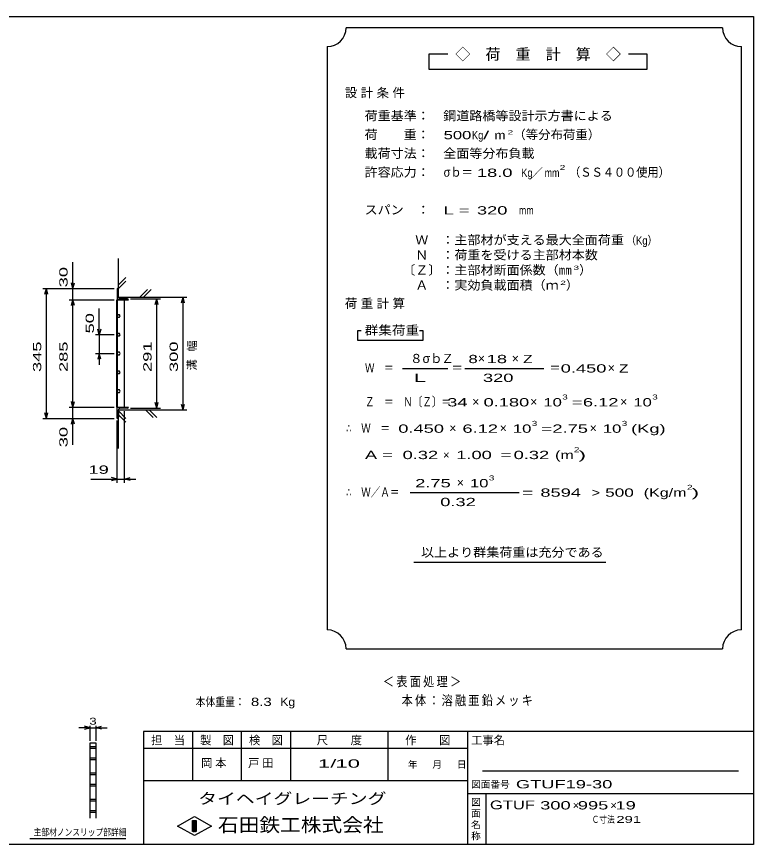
# Model space of a CAD drawing. Units: millimetres on the paper. Extents: x 0 to 355, y 0 to 234.
# Drawn here: x 159.3 to 355.1, y 13.8 to 233.8 of the extents above; entities that cross this region are included whole.
import ezdxf
from ezdxf.enums import TextEntityAlignment as Align

# ---------------------------------------------------------------- set-up
doc = ezdxf.new("R2010")
doc.units = ezdxf.units.MM
for name, color, linetype, lineweight in [('0_2', 150, 'Continuous', 25), ('16', 3, 'Continuous', 25), ('22', 4, 'Continuous', 25), ('24', 2, 'Continuous', 25), ('32', 4, 'Continuous', 25)]:
    doc.layers.add(name, color=color, linetype=linetype, lineweight=lineweight)
doc.styles.add('ベクトル', font='')
doc.styles.get('ベクトル').set_extended_font_data('ベクトル')

msp = doc.modelspace()

# ---------------------------------------------------------------- linework, layer by layer
at = {"layer": '0_2'}
for p, q in [((9.1, 233.85), (355.1, 233.85)), ((355.1, 233.85), (355.1, 13.85)), ((355.1, 43.85), (193.1, 43.85)), ((193.1, 43.85), (193.1, 13.85)), ((206.1, 43.85), (206.1, 30.85)), ((219.1, 30.85), (219.1, 43.85)), ((232.1, 43.85), (232.1, 30.85)), ((258.1, 30.85), (258.1, 43.85)), ((279.1, 43.85), (279.1, 13.85)), ((279.1, 39.35), (193.1, 39.35)), ((351.1, 33.35), (283.1, 33.35)), ((193.1, 30.85), (279.1, 30.85)), ((279.1, 27.35), (355.1, 27.35)), ((284.1, 13.85), (284.1, 27.35)), ((202.1, 18.75), (206.6, 21.25)), ((206.1, 20.25), (207.1, 20.25)), ((206.1, 17.25), (206.1, 20.25)), ((206.1, 20.25), (206.3, 20.25)), ((206.3, 20.25), (206.3, 17.25)), ((206.5, 17.25), (206.5, 20.25)), ((206.5, 20.25), (206.7, 20.25)), ((206.6, 21.25), (211.1, 18.75)), ((206.7, 20.25), (206.7, 17.25)), ((206.9, 17.25), (206.9, 20.25)), ((206.9, 20.25), (207.1, 20.25)), ((207.1, 20.25), (207.1, 17.25)), ((207.1, 20.25), (207.1, 17.25)), ((206.6, 16.25), (202.1, 18.75)), ((211.1, 18.75), (206.6, 16.25)), ((207.1, 17.25), (206.1, 17.25)), ((206.3, 17.25), (206.5, 17.25)), ((206.7, 17.25), (206.9, 17.25)), ((355.1, 13.85), (9.1, 13.85))]:
    msp.add_line(p, q, dxfattribs=at)
at = {"layer": '16'}
for p, q in [((186.1, 161.55), (186.1, 158.55)), ((186.4, 159.35), (186.4, 161.25)), ((186.03, 130.05), (186.03, 158.55)), ((186.03, 158.55), (186.1, 158.55)), ((186.1, 158.55), (189.1, 158.55)), ((186.1, 158.55), (186.1, 130.05)), ((188, 158.55), (186.1, 158.55)), ((188.8, 158.85), (186.9, 158.85)), ((188, 130.05), (188, 158.55)), ((186.285, 154.624), (186.1, 154.298)), ((186.1, 154.298), (186.29, 153.974)), ((186.66, 154.626), (186.285, 154.624)), ((186.85, 154.3), (186.66, 154.626)), ((186.665, 153.976), (186.85, 154.302)), ((186.29, 153.974), (186.665, 153.976)), ((186.285, 149.624), (186.1, 149.298)), ((186.66, 149.626), (186.285, 149.624)), ((186.85, 149.3), (186.66, 149.626)), ((186.1, 149.298), (186.29, 148.974)), ((186.29, 148.974), (186.665, 148.976)), ((186.665, 148.976), (186.85, 149.302)), ((186.285, 144.624), (186.1, 144.298)), ((186.1, 144.298), (186.29, 143.974)), ((186.66, 144.626), (186.285, 144.624)), ((186.29, 143.974), (186.665, 143.976)), ((186.85, 144.3), (186.66, 144.626)), ((186.665, 143.976), (186.85, 144.302)), ((186.285, 139.624), (186.1, 139.298)), ((186.1, 139.298), (186.29, 138.974)), ((186.66, 139.626), (186.285, 139.624)), ((186.29, 138.974), (186.665, 138.976)), ((186.85, 139.3), (186.66, 139.626)), ((186.665, 138.976), (186.85, 139.302)), ((186.285, 134.624), (186.1, 134.298)), ((186.1, 134.298), (186.29, 133.974)), ((186.66, 134.626), (186.285, 134.624)), ((186.85, 134.3), (186.66, 134.626)), ((186.665, 133.976), (186.85, 134.302)), ((186.29, 133.974), (186.665, 133.976)), ((186.1, 130.05), (186.03, 130.05)), ((186.1, 130.05), (189.1, 130.05)), ((186.1, 127.05), (186.1, 130.05)), ((186.1, 130.05), (188, 130.05)), ((186.4, 129.25), (186.4, 127.35)), ((188.8, 129.75), (186.9, 129.75))]:
    msp.add_line(p, q, dxfattribs=at)
for centre, radius, start, end in [((186.1, 161.25), 0.3, 0, 90), ((186.9, 159.35), 0.5, 180, 270), ((188.8, 158.55), 0.3, 0, 90), ((188.8, 130.05), 0.3, 270, 0), ((186.9, 129.25), 0.5, 90, 180), ((186.1, 127.35), 0.3, 270, 0)]:
    msp.add_arc(centre, radius, start, end, dxfattribs=at)
at = {"layer": '22'}
for p, q in [((186.4, 159.3), (186.4, 169.55)), ((174.3, 161.55), (174.3, 168.55)), ((174.3, 161.55), (173.9, 163.05)), ((174.3, 161.55), (174.7, 163.05)), ((186.4, 162.55), (188.4, 164.55)), ((186.4, 161.55), (188.4, 163.55)), ((166.3, 161.55), (185.3, 161.55)), ((166.9, 160.05), (167.3, 161.55)), ((167.7, 160.05), (167.3, 161.55)), ((167.3, 127.05), (167.3, 161.55)), ((173.3, 161.55), (185.3, 161.55)), ((174.3, 158.55), (174.3, 161.55)), ((192.1, 159.3), (194.1, 161.3)), ((193.1, 159.3), (195.1, 161.3)), ((173.3, 158.55), (185.3, 158.55)), ((173.9, 157.05), (174.3, 158.55)), ((174.7, 157.05), (174.3, 158.55)), ((174.3, 130.05), (174.3, 158.55)), ((186.4, 159.3), (204.6, 159.3)), ((189.6, 158.85), (197.6, 158.85)), ((196.2, 157.35), (196.6, 158.85)), ((197, 157.35), (196.6, 158.85)), ((196.6, 129.75), (196.6, 158.85)), ((203.2, 157.8), (203.6, 159.3)), ((204, 157.8), (203.6, 159.3)), ((203.6, 129.3), (203.6, 159.3)), ((181.3, 149.3), (181.3, 156.3)), ((181.3, 149.3), (180.9, 150.8)), ((181.7, 150.8), (181.3, 149.3)), ((185.3, 149.3), (180.3, 149.3)), ((181.3, 149.3), (181.3, 144.3)), ((180.3, 144.3), (185.3, 144.3)), ((181.3, 144.3), (180.9, 142.8)), ((181.7, 142.8), (181.3, 144.3)), ((181.3, 144.3), (181.3, 141.3)), ((173.3, 130.05), (185.3, 130.05)), ((174.3, 130.05), (173.9, 131.55)), ((174.3, 130.05), (174.7, 131.55)), ((174.3, 127.05), (174.3, 130.05)), ((196.6, 129.75), (196.2, 131.25)), ((196.6, 129.75), (197, 131.25)), ((203.6, 129.3), (203.2, 130.8)), ((203.6, 129.3), (204, 130.8)), ((167.3, 127.05), (166.9, 128.55)), ((167.3, 127.05), (167.7, 128.55)), ((186.4, 129.3), (204.6, 129.3)), ((186.4, 119.05), (186.4, 129.3)), ((188.4, 127.05), (186.4, 129.05)), ((188.4, 126.05), (186.4, 128.05)), ((188, 109.95), (188, 128.95)), ((189.6, 129.75), (197.6, 129.75)), ((195.6, 127.3), (193.6, 129.3)), ((196.6, 127.3), (194.6, 129.3)), ((166.3, 127.05), (185.3, 127.05)), ((173.3, 127.05), (185.3, 127.05)), ((173.9, 125.55), (174.3, 127.05)), ((174.7, 125.55), (174.3, 127.05)), ((174.3, 120.05), (174.3, 127.05)), ((186.1, 109.95), (186.1, 126.55)), ((179.1, 110.95), (186.1, 110.95)), ((186.1, 110.95), (184.6, 111.35)), ((184.6, 110.55), (186.1, 110.95)), ((186.1, 110.95), (188, 110.95)), ((188, 110.95), (189.5, 111.35)), ((189.5, 110.55), (188, 110.95)), ((188, 110.95), (191, 110.95))]:
    msp.add_line(p, q, dxfattribs=at)
at = {"layer": '24', "color": 4}
for p, q in [((346.9, 230.85), (246.9, 230.85)), ((241.9, 225.85), (241.9, 70.85)), ((351.9, 70.85), (351.9, 225.85)), ((273.9, 223.85), (268.9, 223.85)), ((268.9, 223.85), (268.9, 219.85)), ((326.9, 223.85), (321.9, 223.85)), ((326.9, 219.85), (326.9, 223.85)), ((268.9, 219.85), (326.9, 219.85)), ((250.9, 150.35), (249.9, 150.35)), ((249.9, 150.35), (249.9, 147.85)), ((267.4, 150.35), (266.4, 150.35)), ((267.4, 147.85), (267.4, 150.35)), ((249.9, 147.85), (267.4, 147.85)), ((261.9, 140.35), (273.9, 140.35)), ((278.4, 140.35), (299.4, 140.35)), ((263.9, 107.35), (292.9, 107.35)), ((264.9, 88.85), (315.9, 88.85)), ((246.9, 65.85), (346.9, 65.85))]:
    msp.add_line(p, q, dxfattribs=at)
for centre, start, end in [((241.9, 230.85), 270, 0), ((351.9, 230.85), 180, 270), ((241.9, 65.85), 0, 90), ((351.9, 65.85), 90, 180)]:
    msp.add_arc(centre, 5, start, end, dxfattribs=at)
at = {"layer": '32'}
for p, q in [((178.9, 44.85), (175.9, 44.85)), ((178.9, 44.85), (177.4, 45.25)), ((177.4, 44.45), (178.9, 44.85)), ((178.9, 41.35), (178.9, 45.35)), ((178.9, 44.85), (180.4, 44.85)), ((180.4, 45.35), (180.4, 41.35)), ((180.4, 44.85), (181.9, 45.25)), ((181.9, 44.45), (180.4, 44.85)), ((180.4, 44.85), (183.4, 44.85)), ((178.9, 40.85), (180.4, 40.85)), ((178.9, 20.85), (178.9, 40.85)), ((178.9, 39.85), (180.4, 39.85)), ((180.4, 40.85), (180.4, 20.85)), ((180.4, 39.35), (178.9, 39.35)), ((178.9, 36.85), (180.4, 36.85)), ((180.4, 36.35), (178.9, 36.35)), ((178.9, 32.85), (180.4, 32.85)), ((180.4, 32.35), (178.9, 32.35)), ((178.9, 29.85), (180.4, 29.85)), ((180.4, 29.35), (178.9, 29.35)), ((178.9, 25.85), (180.4, 25.85)), ((180.4, 25.35), (178.9, 25.35)), ((178.9, 22.85), (180.4, 22.85)), ((180.4, 22.35), (178.9, 22.35)), ((188.4, 15.35), (162.9, 15.35))]:
    msp.add_line(p, q, dxfattribs=at)

# ---------------------------------------------------------------- texts
at = {"layer": '0_2', "style": 'ベクトル'}
for s, height, p in [('担\u3000当', 2.199, (195.1, 41.55)), ('製\u3000図', 2.199, (208.1, 41.55)), ('検\u3000図', 2.199, (221.1, 41.55)), ('尺\u3000\u3000度', 2.199, (239.1, 41.55)), ('作\u3000\u3000図', 2.199, (262.6, 41.55)), ('工事名', 2.199, (280.1, 41.55)), ('年', 1.833, (263.3, 35.1)), ('月', 1.833, (269.8, 35.1)), ('日', 1.833, (276.3, 35.1)), ('図面番号', 1.833, (280.1, 29.8)), ('図', 1.833, (280.1, 25.1)), ('面', 1.833, (280.1, 22.1)), ('名', 1.833, (280.1, 19.1)), ('称', 1.833, (280.1, 16.1))]:
    msp.add_text(s, height=height, dxfattribs=at).set_placement(p, align=Align.MIDDLE_LEFT)
at = {"layer": '0_2', "color": 222, "style": 'ベクトル'}
for s, height, width, p in [('タイヘイグレーチング', 2.933, 1.25, (207.6, 26.05)), ('石田鉄工株式会社', 3.666, 1.1, (212.85, 19.05))]:
    msp.add_text(s, height=height, dxfattribs=dict(at, width=width)).set_placement(p, align=Align.MIDDLE_LEFT)
at = {"layer": '22', "color": 2, "style": 'ベクトル', "width": 1.65}
for s, p in [(' 30 ', (171.8, 160.55)), (' 50 ', (178.8, 148.3)), (' 345 ', (164.8, 138.05)), (' 285 ', (171.8, 138.05)), (' 291 ', (194.1, 138.05)), (' 300 ', (201.1, 138.05)), (' 30 ', (171.8, 118.05))]:
    msp.add_text(s, height=2.199, rotation=90, dxfattribs=at).set_placement(p, align=Align.MIDDLE_LEFT)
at = {"layer": '22', "color": 2, "style": 'ベクトル'}
for s, height, width, p in [(' 19 ', 2.199, 1.65, (177.1, 113.45)), ('本体重量：', 2.199, 0.85, (206.9, 51.75)), ('  8.3', 2.199, 1.35, (219.4, 51.75)), ('Kg', 2.199, 1.1, (229.4, 51.75)), ('1/', 2.199, 2, (239.4, 35.35)), (' 10 ', 2.199, 2, (242.4, 35.35)), ('GTUF19-30   ', 2.199, 1.65, (292, 29.85)), ('GTUF', 2.346, 1.4, (285.1, 24.35)), (' 300 ', 2.199, 1.65, (297.1, 24.25)), (' 995 ', 2.199, 1.65, (307.1, 24.25)), (' 19 ', 2.199, 1.65, (317.1, 24.25)), ('Ｃ寸法：', 1.833, 0.8, (312.1, 20.5)), (' 291 ', 1.833, 1.6, (317.6, 20.5))]:
    msp.add_text(s, height=height, dxfattribs=dict(at, width=width)).set_placement(p, align=Align.MIDDLE_LEFT)
for p in [(307.1, 24.25), (317.1, 24.25)]:
    msp.add_text('×', height=2.199, dxfattribs=at).set_placement(p, align=Align.MIDDLE_LEFT)
at = {"layer": '22', "color": 2, "insert": (206.1, 139.8), "char_height": 2.199, "attachment_point": 4, "rotation": 90, "style": 'ベクトル'}
msp.add_mtext('\\T1.67;溝幅', dxfattribs=at)
at = {"layer": '22', "color": 2, "attachment_point": 4, "style": 'ベクトル'}
for s, insert, char_height in [('\\T1.2;\\W0.85;＜表面処理＞', (256.65, 57), 2.566), ('\\T1.19;\\W0.85;本体：溶融亜鉛メッキ', (261.65, 52), 2.566), ('\\T1.25;岡本\u3000', (208.35, 35.35), 2.199), ('\\T1.25;戸田\u3000', (220.85, 35.35), 2.199)]:
    msp.add_mtext(s, dxfattribs=dict(at, insert=insert, char_height=char_height))
at = {"layer": '24', "style": 'ベクトル'}
for s, height, p in [('◇\u3000荷\u3000重\u3000計\u3000算\u3000◇', 2.933, (275.9, 223.85)), ('（等分布荷重）', 2.419, (291.3, 202.5)), ('／', 2.199, (296.15, 192.35)), ('）', 2.419, (308.8, 166.5)), ('）', 2.419, (305.3, 162.5)), ('８', 2.419, (263.9, 143)), ('σｂ', 2.419, (267.2, 143)), ('Ｚ', 2.419, (272.2, 143)), ('×', 2.419, (281.9, 143)), ('×', 2.419, (290.9, 143)), ('×', 2.419, (316.4, 140.5)), ('×', 2.419, (280.4, 131.5)), ('×', 2.419, (295.8, 131.5)), ('×', 2.419, (319.7, 131.5)), ('×', 2.419, (274.3, 124.5)), ('×', 2.419, (287.7, 124.5)), ('×', 2.419, (311.6, 124.5)), ('×', 2.199, (272.65, 117.35)), ('×', 2.419, (276.3, 110))]:
    msp.add_text(s, height=height, dxfattribs=at).set_placement(p, align=Align.MIDDLE_LEFT)
for s, height, width, p in [('荷重基準：\u3000', 2.419, 1.05, (251.8, 207.5)), ('鋼道路橋等設計示方書による', 2.419, 1.05, (272.7, 207.5)), ('荷\u3000\u3000重：\u3000', 2.419, 1.05, (251.8, 202.5)), ('500', 2.199, 1.5, (272.8, 202.35)), ('Kg', 2.199, 0.85, (280.3, 202.35)), ('/', 2.199, 2, (283.3, 202.35)), ('m', 2.199, 1.2, (286.3, 202.35)), ('2', 1.1, 1.8, (289.8, 203.1)), ('載荷寸法：\u3000', 2.419, 1.05, (251.8, 197.5)), ('全面等分布負載', 2.419, 1.05, (272.7, 197.5)), ('許容応力：\u3000', 2.419, 1.05, (251.8, 192.5)), ('σｂ＝', 2.419, 0.9, (272.8, 192.5)), ('2', 1.32, 1.5, (303.65, 193.75)), ('（ＳＳ４００使用）', 2.419, 0.9, (306.15, 192.5)), (' 18.0', 2.199, 1.65, (280.3, 192.35)), ('Kg', 2.199, 0.85, (293.4, 192.35)), ('mm', 2.199, 0.8, (299.65, 192.35)), ('スパン\u3000：\u3000', 2.419, 1.05, (251.8, 182.5)), ('L =', 2.199, 1.65, (272.8, 182.35)), (' 320 ', 2.199, 1.65, (280.3, 182.35)), ('mm', 2.199, 0.8, (292.8, 182.35)), ('\u3000Ｗ\u3000：主部材が支える最大全面荷重', 2.419, 1.05, (261.8, 174.5)), ('（Kg）', 2.199, 0.85, (321.3, 174.35)), ('\u3000Ｎ\u3000：荷重を受ける主部材本数', 2.419, 1.05, (261.8, 170.5)), ('〔Ｚ〕：主部材断面係数（㎜', 2.419, 1.05, (261.8, 166.5)), ('3', 1.1, 1.8, (307.3, 167.1)), ('\u3000Ａ\u3000：実効負載面積（ｍ', 2.419, 1.05, (261.8, 162.5)), ('2', 1.1, 1.8, (303.8, 163.1)), ('群集荷重', 2.419, 1.1, (251.8, 150.5)), ('8', 2.199, 1.5, (279.4, 142.85)), (' 18 ', 2.199, 1.65, (282.9, 142.85)), ('Z', 2.199, 1.4, (293.9, 142.85)), ('Ｗ\u3000＝', 2.419, 0.75, (251.9, 140.5)), ('＝', 2.419, 0.9, (274.9, 140.5)), ('＝', 2.419, 0.9, (300.9, 140.5)), ('0.450', 2.199, 1.65, (303.9, 140.35)), ('Z', 2.199, 1.4, (319.4, 140.35)), (' 320 ', 2.199, 1.65, (281.9, 137.85)), ('Ｚ\u3000＝\u3000Ｎ〔Ｚ〕＝', 2.419, 0.75, (251.9, 131.5)), (' 34 ', 2.199, 1.65, (272.4, 131.35)), ('0.180', 2.199, 1.65, (283.4, 131.35)), ('10', 2.199, 1.5, (299.3, 131.35)), ('3', 1.32, 1.5, (304.3, 132.75)), ('6.12', 2.199, 1.65, (309.8, 131.35)), ('10', 2.199, 1.5, (323.2, 131.35)), ('3', 1.32, 1.5, (328.2, 132.75)), ('=', 2.199, 1.7, (306.8, 131.35)), ('∴\u3000Ｗ\u3000＝', 2.419, 0.75, (246.9, 124.5)), (' 0.450', 2.199, 1.65, (259.4, 124.35)), ('6.12', 2.199, 1.65, (277.8, 124.35)), ('10', 2.199, 1.5, (291.2, 124.35)), ('3', 1.32, 1.5, (296.2, 125.75)), ('2.75', 2.199, 1.65, (301.7, 124.35)), ('10', 2.199, 1.5, (315.1, 124.35)), ('3', 1.32, 1.5, (320.1, 125.75)), ('(Kg)', 2.199, 1.65, (322.6, 124.35)), ('=', 2.199, 1.7, (298.7, 124.35)), ('2', 1.32, 1.5, (307.4, 118.75)), ('A = ', 2.199, 1.65, (251.9, 117.35)), ('0.32', 2.199, 1.65, (261.9, 117.35)), ('1.00', 2.199, 1.65, (276.15, 117.35)), ('=', 2.199, 1.7, (287.9, 117.35)), ('0.32', 2.199, 1.65, (291.4, 117.35)), ('(m', 2.199, 1.45, (302.4, 117.35)), (')', 2.199, 2, (308.65, 117.35)), (' 2.75', 2.199, 1.65, (263.9, 109.85)), ('10', 2.199, 1.5, (279.8, 109.85)), ('3', 1.32, 1.5, (284.8, 111.25)), ('∴\u3000Ｗ／Ａ＝', 2.419, 0.75, (246.9, 107.5)), ('=', 2.199, 1.7, (293.65, 107.35)), (' 8594 ', 2.199, 1.65, (297.15, 107.35)), ('>', 2.199, 1.3, (312.15, 107.35)), (' 500 ', 2.199, 1.55, (314.45, 107.35)), ('(Kg/m', 2.199, 1.45, (325.95, 107.35)), ('2', 1.32, 1.5, (337.45, 108.75)), (')', 2.199, 2, (338.7, 107.35)), ('0.32', 2.199, 1.65, (271.9, 104.85)), ('以上より群集荷重は充分である', 2.419, 1.05, (266.8, 91.5))]:
    msp.add_text(s, height=height, dxfattribs=dict(at, width=width)).set_placement(p, align=Align.MIDDLE_LEFT)
at = {"layer": '24', "attachment_point": 4, "style": 'ベクトル'}
for s, insert, char_height in [('\\T1.28;設計条件', (246.55, 213.5), 2.419), ('\\T1.28;荷重計算', (246.55, 157.5), 2.419), ('\\T1.5;\\W2;\\~L\\~', (262.4, 137.85), 2.199)]:
    msp.add_mtext(s, dxfattribs=dict(at, insert=insert, char_height=char_height))
at = {"layer": '32', "color": 2, "style": 'ベクトル'}
for s, width, p in [('3', 1.45, (178.65, 46.6)), ('主部材ノンスリップ部詳細', 0.8, (163.9, 17.1))]:
    msp.add_text(s, height=1.833, dxfattribs=dict(at, width=width)).set_placement(p, align=Align.MIDDLE_LEFT)

doc.saveas('drawing.dxf')
